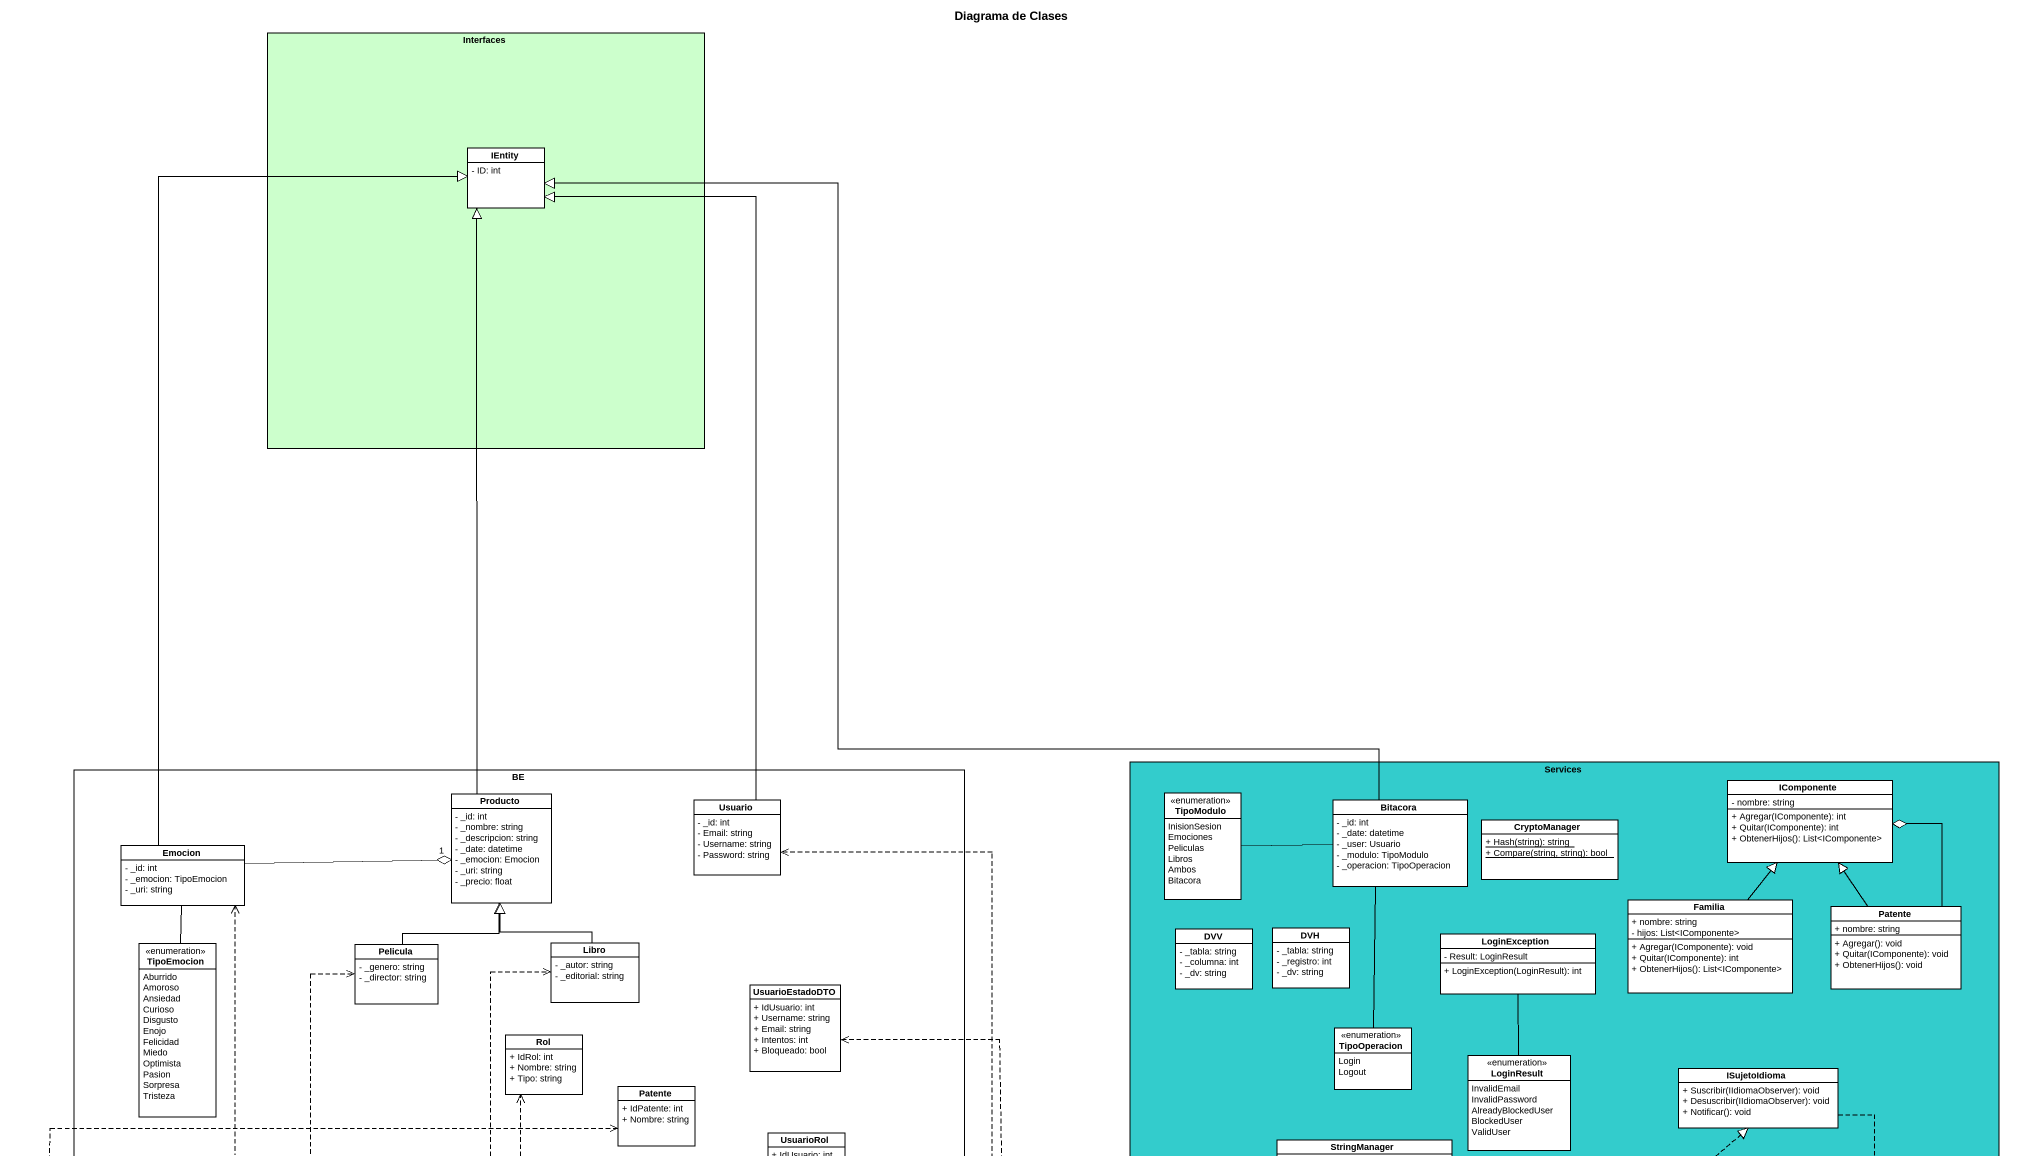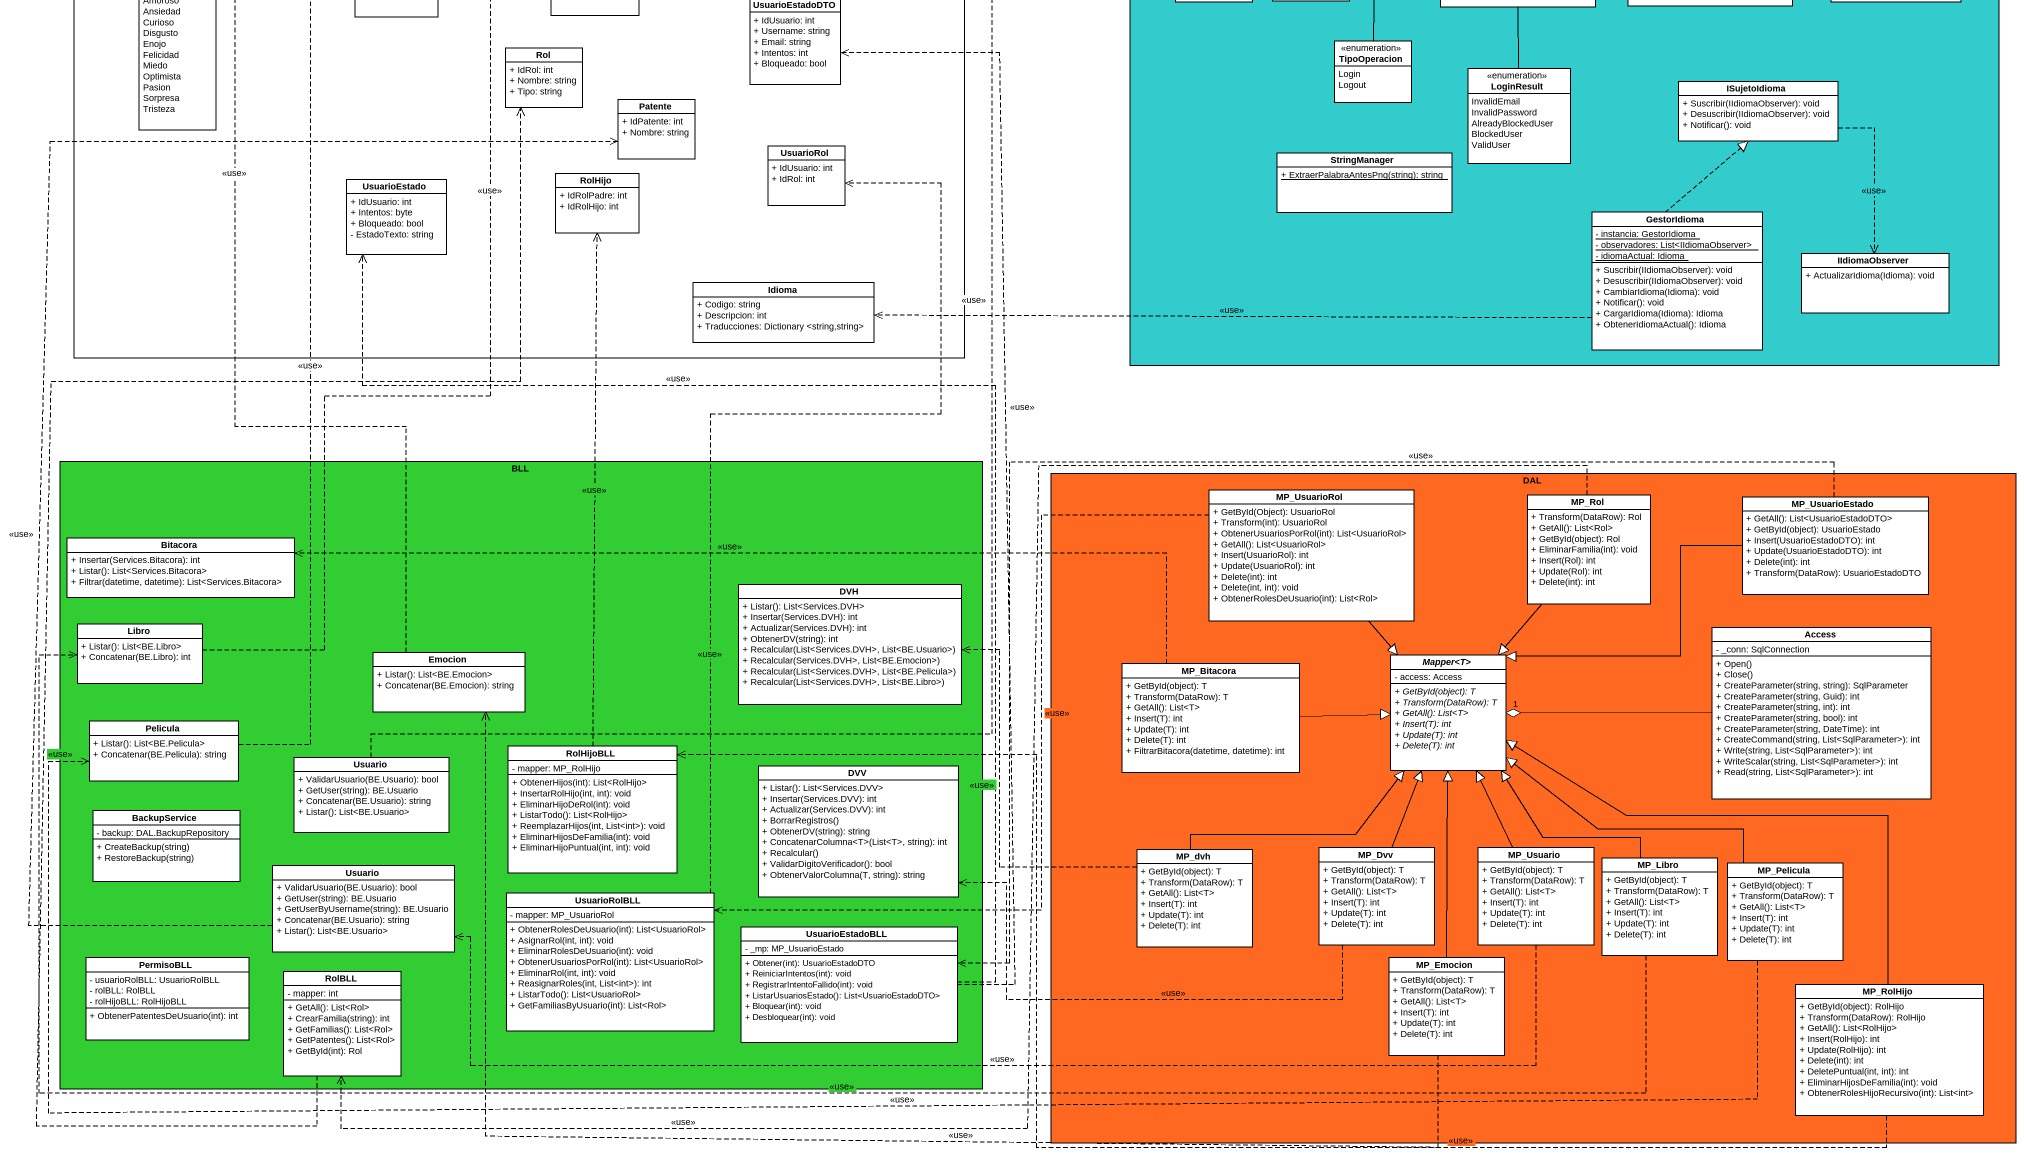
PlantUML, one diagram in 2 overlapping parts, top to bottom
@startuml
title Diagrama de Clases
hide circle
hide empty members
skinparam classAttributeIconSize 0
rectangle Interfaces #CCFFCC {
  class IEntity {
    - ID: int
  }
}
rectangle Services #33CCCC {
  enum TipoModulo {
    InisionSesion
    Emociones
    Peliculas
    Libros
    Ambos
    Bitacora
  }
  class Bitacora {
    - _id: int
    - _date: datetime
    - _user: Usuario
    - _modulo: TipoModulo
    - _operacion: TipoOperacion
  }
  class IComponente {
    - nombre: string
    + Agregar(IComponente): int
    + Quitar(IComponente): int
    + ObtenerHijos(): List<IComponente>
  }
  class CryptoManager {
    {static} + Hash(string): string
    {static} + Compare(string, string): bool
  }
  class Familia {
    + nombre: string
    - hijos: List<IComponente>
    + Agregar(IComponente): void
    + Quitar(IComponente): int
    + ObtenerHijos(): List<IComponente>
  }
  class Patente {
    + nombre: string
    + Agregar(): void
    + Quitar(IComponente): void
    + ObtenerHijos(): void
  }
  class DVV {
    - _tabla: string
    - _columna: int
    - _dv: string
  }
  class DVH {
    - _tabla: string
    - _registro: int
    - _dv: string
  }
  class LoginException {
    - Result: LoginResult
    + LoginException(LoginResult): int
  }
  enum TipoOperacion {
    Login
    Logout
  }
  enum LoginResult {
    InvalidEmail
    InvalidPassword
    AlreadyBlockedUser
    BlockedUser
    ValidUser
  }
  class ISujetoIdioma {
    + Suscribir(IIdiomaObserver): void
    + Desuscribir(IIdiomaObserver): void
    + Notificar(): void
  }
  class StringManager {
    {static} + ExtraerPalabraAntesPng(string): string
  }
  class GestorIdioma {
    {static} - instancia: GestorIdioma
    {static} - observadores: List<IIdiomaObserver>
    {static} - idiomaActual: Idioma
    + Suscribir(IIdiomaObserver): void
    + Desuscribir(IIdiomaObserver): void
    + CambiarIdioma(Idioma): void
    + Notificar(): void
    + CargarIdioma(Idioma): Idioma
    + ObtenerIdiomaActual(): Idioma
  }
  class IIdiomaObserver {
    + ActualizarIdioma(Idioma): void
  }
}
rectangle BE {
  class Producto {
    - _id: int
    - _nombre: string
    - _descripcion: string
    - _date: datetime
    - _emocion: Emocion
    - _uri: string
    - _precio: float
  }
  class Usuario {
    - _id: int
    - Email: string
    - Username: string
    - Password: string
  }
  class Emocion {
    - _id: int
    - _emocion: TipoEmocion
    - _uri: string
  }
  enum TipoEmocion {
    Aburrido
    Amoroso
    Ansiedad
    Curioso
    Disgusto
    Enojo
    Felicidad
    Miedo
    Optimista
    Pasion
    Sorpresa
    Tristeza
  }
  class Pelicula {
    - _genero: string
    - _director: string
  }
  class Libro {
    - _autor: string
    - _editorial: string
  }
  class UsuarioEstadoDTO {
    + IdUsuario: int
    + Username: string
    + Email: string
    + Intentos: int
    + Bloqueado: bool
  }
  class Rol {
    + IdRol: int
    + Nombre: string
    + Tipo: string
  }
  class "Patente" as Patente_2 {
    + IdPatente: int
    + Nombre: string
  }
  class UsuarioRol {
    + IdUsuario: int
    + IdRol: int
  }
  class UsuarioEstado {
    + IdUsuario: int
    + Intentos: byte
    + Bloqueado: bool
    - EstadoTexto: string
  }
  class RolHijo {
    + IdRolPadre: int
    + IdRolHijo: int
  }
  class Idioma {
    + Codigo: string
    + Descripcion: int
    + Traducciones: Dictionary <string,string>
  }
}
rectangle BLL #32CD32 {
  class "Bitacora" as Bitacora_2 {
    + Insertar(Services.Bitacora): int
    + Listar(): List<Services.Bitacora>
    + Filtrar(datetime, datetime): List<Services.Bitacora>
  }
  class "DVH" as DVH_2 {
    + Listar(): List<Services.DVH>
    + Insertar(Services.DVH): int
    + Actualizar(Services.DVH): int
    + ObtenerDV(string): int
    + Recalcular(List<Services.DVH>, List<BE.Usuario>)
    + Recalcular(Services.DVH>, List<BE.Emocion>)
    + Recalcular(List<Services.DVH>, List<BE.Pelicula>)
    + Recalcular(List<Services.DVH>, List<BE.Libro>)
  }
  class "Libro" as Libro_2 {
    + Listar(): List<BE.Libro>
    + Concatenar(BE.Libro): int
  }
  class "Emocion" as Emocion_2 {
    + Listar(): List<BE.Emocion>
    + Concatenar(BE.Emocion): string
  }
  class "Pelicula" as Pelicula_2 {
    + Listar(): List<BE.Pelicula>
    + Concatenar(BE.Pelicula): string
  }
  class "Usuario" as Usuario_2 {
    + ValidarUsuario(BE.Usuario): bool
    + GetUser(string): BE.Usuario
    + Concatenar(BE.Usuario): string
    + Listar(): List<BE.Usuario>
  }
  class RolHijoBLL {
    - mapper: MP_RolHijo
    + ObtenerHijos(int): List<RolHijo>
    + InsertarRolHijo(int, int): void
    + EliminarHijoDeRol(int): void
    + ListarTodo(): List<RolHijo>
    + ReemplazarHijos(int, List<int>): void
    + EliminarHijosDeFamilia(int): void
    + EliminarHijoPuntual(int, int): void
  }
  class "DVV" as DVV_2 {
    + Listar(): List<Services.DVV>
    + Insertar(Services.DVV): int
    + Actualizar(Services.DVV): int
    + BorrarRegistros()
    + ObtenerDV(string): string
    + ConcatenarColumna<T>(List<T>, string): int
    + Recalcular()
    + ValidarDigitoVerificador(): bool
    + ObtenerValorColumna(T, string): string
  }
  class BackupService {
    - backup: DAL.BackupRepository
    + CreateBackup(string)
    + RestoreBackup(string)
  }
  class "Usuario" as Usuario_3 {
    + ValidarUsuario(BE.Usuario): bool
    + GetUser(string): BE.Usuario
    + GetUserByUsername(string): BE.Usuario
    + Concatenar(BE.Usuario): string
    + Listar(): List<BE.Usuario>
  }
  class UsuarioRolBLL {
    - mapper: MP_UsuarioRol
    + ObtenerRolesDeUsuario(int): List<UsuarioRol>
    + AsignarRol(int, int): void
    + EliminarRolesDeUsuario(int): void
    + ObtenerUsuariosPorRol(int): List<UsuarioRol>
    + EliminarRol(int, int): void
    + ReasignarRoles(int, List<int>): int
    + ListarTodo(): List<UsuarioRol>
    + GetFamiliasByUsuario(int): List<Rol>
  }
  class UsuarioEstadoBLL {
    - _mp: MP_UsuarioEstado
    + Obtener(int): UsuarioEstadoDTO
    + ReiniciarIntentos(int): void
    + RegistrarIntentoFallido(int): void
    + ListarUsuariosEstado(): List<UsuarioEstadoDTO>
    + Bloquear(int): void
    + Desbloquear(int): void
  }
  class PermisoBLL {
    - usuarioRolBLL: UsuarioRolBLL
    - rolBLL: RolBLL
    - rolHijoBLL: RolHijoBLL
    + ObtenerPatentesDeUsuario(int): int
  }
  class RolBLL {
    - mapper: int
    + GetAll(): List<Rol>
    + CrearFamilia(string): int
    + GetFamilias(): List<Rol>
    + GetPatentes(): List<Rol>
    + GetById(int): Rol
  }
}
rectangle DAL #FF6820 {
  class MP_UsuarioRol {
    + GetById(Object): UsuarioRol
    + Transform(int): UsuarioRol
    + ObtenerUsuariosPorRol(int): List<UsuarioRol>
    + GetAll(): List<UsuarioRol>
    + Insert(UsuarioRol): int
    + Update(UsuarioRol): int
    + Delete(int): int
    + Delete(int, int): void
    + ObtenerRolesDeUsuario(int): List<Rol>
  }
  class MP_Rol {
    + Transform(DataRow): Rol
    + GetAll(): List<Rol>
    + GetById(object): Rol
    + EliminarFamilia(int): void
    + Insert(Rol): int
    + Update(Rol): int
    + Delete(int): int
  }
  class MP_UsuarioEstado {
    + GetAll(): List<UsuarioEstadoDTO>
    + GetById(object): UsuarioEstado
    + Insert(UsuarioEstadoDTO): int
    + Update(UsuarioEstadoDTO): int
    + Delete(int): int
    + Transform(DataRow): UsuarioEstadoDTO
  }
  class MP_Bitacora {
    + GetById(object): T
    + Transform(DataRow): T
    + GetAll(): List<T>
    + Insert(T): int
    + Update(T): int
    + Delete(T): int
    + FiltrarBitacora(datetime, datetime): int
  }
  abstract class "Mapper<T>" as Mapper_T {
    - access: Access
    {abstract} + GetById(object): T
    {abstract} + Transform(DataRow): T
    {abstract} + GetAll(): List<T>
    {abstract} + Insert(T): int
    {abstract} + Update(T): int
    {abstract} + Delete(T): int
  }
  class Access {
    - _conn: SqlConnection
    + Open()
    + Close()
    + CreateParameter(string, string): SqlParameter
    + CreateParameter(string, Guid): int
    + CreateParameter(string, int): int
    + CreateParameter(string, bool): int
    + CreateParameter(string, DateTime): int
    + CreateCommand(string, List<SqlParameter>): int
    + Write(string, List<SqlParameter>): int
    + WriteScalar(string, List<SqlParameter>): int
    + Read(string, List<SqlParameter>): int
  }
  class MP_dvh {
    + GetById(object): T
    + Transform(DataRow): T
    + GetAll(): List<T>
    + Insert(T): int
    + Update(T): int
    + Delete(T): int
  }
  class MP_Dvv {
    + GetById(object): T
    + Transform(DataRow): T
    + GetAll(): List<T>
    + Insert(T): int
    + Update(T): int
    + Delete(T): int
  }
  class MP_Usuario {
    + GetById(object): T
    + Transform(DataRow): T
    + GetAll(): List<T>
    + Insert(T): int
    + Update(T): int
    + Delete(T): int
  }
  class MP_Libro {
    + GetById(object): T
    + Transform(DataRow): T
    + GetAll(): List<T>
    + Insert(T): int
    + Update(T): int
    + Delete(T): int
  }
  class MP_Pelicula {
    + GetById(object): T
    + Transform(DataRow): T
    + GetAll(): List<T>
    + Insert(T): int
    + Update(T): int
    + Delete(T): int
  }
  class MP_Emocion {
    + GetById(object): T
    + Transform(DataRow): T
    + GetAll(): List<T>
    + Insert(T): int
    + Update(T): int
    + Delete(T): int
  }
  class MP_RolHijo {
    + GetById(object): RolHijo
    + Transform(DataRow): RolHijo
    + GetAll(): List<RolHijo>
    + Insert(RolHijo): int
    + Update(RolHijo): int
    + Delete(int): int
    + DeletePuntual(int, int): int
    + EliminarHijosDeFamilia(int): void
    + ObtenerRolesHijoRecursivo(int): List<int>
  }
}
Producto -up-|> IEntity
Usuario -up-|> IEntity
TipoModulo -right- Bitacora
Bitacora -up-|> IEntity
Emocion -up-|> IEntity
Emocion -right-o "1" Producto
Familia -up-|> IComponente
Patente -up-|> IComponente
Patente -up-o IComponente
TipoEmocion -up- Emocion
Pelicula -up-|> Producto
Libro -up-|> Producto
TipoOperacion -up- Bitacora
LoginResult -up- LoginException
ISujetoIdioma ..> IIdiomaObserver : <<use>>
GestorIdioma .up.|> ISujetoIdioma
GestorIdioma .left.> Idioma : <<use>>
MP_UsuarioRol --|> Mapper_T
MP_UsuarioRol .left.> UsuarioRolBLL : <<use>>
MP_Rol --|> Mapper_T
MP_Rol .left.> RolBLL : <<use>>
MP_UsuarioEstado -left-|> Mapper_T
MP_UsuarioEstado .left.> UsuarioEstadoBLL : <<use>>
Libro_2 .up.> Libro : <<use>>
Emocion_2 .up.> Emocion : <<use>>
MP_Bitacora .left.> Bitacora_2 : <<use>>
MP_Bitacora -right-|> Mapper_T
Access -left-o "1" Mapper_T
Pelicula_2 .up.> Pelicula : <<use>>
Usuario_2 .up.> Usuario : <<use>>
RolHijoBLL .up.> RolHijo : <<use>>
MP_dvh .up.> DVH_2 : <<use>>
MP_dvh -up-|> Mapper_T
MP_Dvv -up-|> Mapper_T
MP_Dvv .left.> DVV_2 : <<use>>
MP_Usuario -up-|> Mapper_T
MP_Usuario .left.> Usuario_3 : <<use>>
MP_Libro .left.> Libro_2 : <<use>>
MP_Libro -up-|> Mapper_T
Usuario_3 .up.> Patente_2 : <<use>>
UsuarioRolBLL .up.> UsuarioRol : <<use>>
MP_Pelicula -left-|> Mapper_T
MP_Pelicula .left.> Pelicula_2 : <<use>>
UsuarioEstadoBLL .up.> UsuarioEstadoDTO : <<use>>
UsuarioEstadoBLL .up.> UsuarioEstado : <<use>>
RolBLL .up.> Rol : <<use>>
MP_Emocion .left.> Emocion_2 : <<use>>
MP_Emocion -up-|> Mapper_T
MP_RolHijo -up-|> Mapper_T
MP_RolHijo .left.> RolHijoBLL : <<use>>
@enduml
